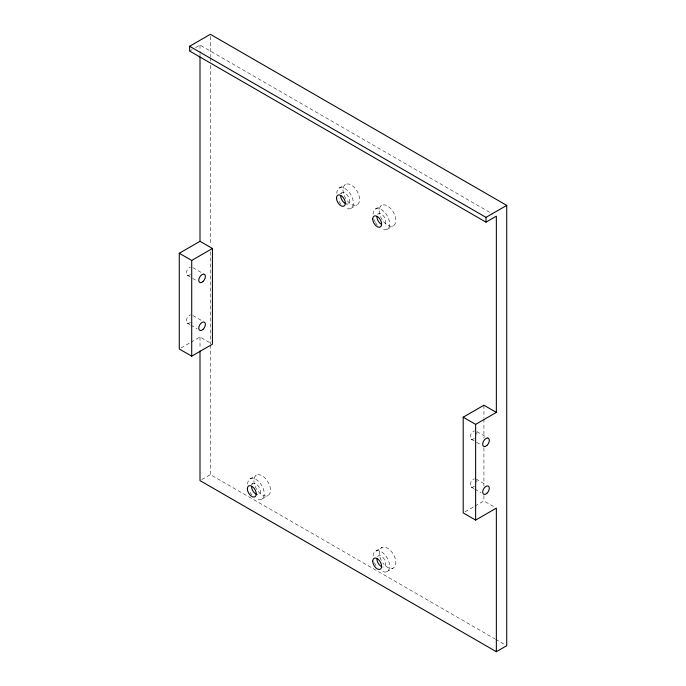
<?xml version="1.0" encoding="UTF-8"?>
<svg xmlns="http://www.w3.org/2000/svg" width="686" height="686" viewBox="0 0 686 686"><rect width="100%" height="100%" fill="white"/><g stroke="black" fill="none" stroke-linecap="round" stroke-linejoin="round"><path stroke-width="0.51" stroke-dasharray="3.43 2.57" d="M189.645 51.047L192.234 49.555M195.681 47.566L200.003 45.07L492.651 214.032M339.21 188.067L345.427 184.483M340.265 193.718L341.92 192.766M346.567 204.634L348.222 203.682M350.932 208.373L357.149 204.788M375.482 209.007L381.699 205.414M181.078 347.939L190.091 342.743M190.991 342.22L200.003 337.015L210.662 343.171M387.204 229.313L393.421 225.72M201.727 479.6L210.362 474.618L494.683 638.769M250.098 478.819L256.315 475.235M251.153 484.479L252.808 483.519M261.82 499.125L268.037 495.541M375.954 550.978L382.171 547.385M465.005 511.867L474.009 506.662M474.918 506.139L483.922 500.943L494.58 507.091M386.724 571.755L392.941 568.162M192.877 267.66L203.536 273.817M476.796 431.58L488.338 438.251M187.295 275.275L191.737 277.839M192.629 278.345L197.071 280.908M471.213 439.194L475.655 441.758M476.547 442.264L480.989 444.828M192.877 315.526L201.753 320.654M475.904 478.931L485.679 484.573M187.295 323.132L189.962 324.667M190.845 325.181L197.071 328.774M471.213 487.051L473.88 488.586M474.772 489.101L480.989 492.694M495.609 639.301L504.87 644.651M483.922 405.22L483.922 417.98M483.922 419.043L483.922 438.191M483.922 447.761L483.922 486.048M483.922 495.618L483.922 500.943M210.362 36.444L210.362 56.801M210.362 57.873L210.362 61.08M210.362 65.367L210.362 245.356M210.362 251.779L210.362 343.918M210.362 344.989L210.362 474.618M200.003 45.07L200.003 52.53M200.003 53.602L200.003 55.729M200.003 337.015L200.003 348.805M341.216 193.418A6.303 3.636 60 0 1 348.608 197.131A6.303 3.636 60 0 1 346.224 203.853M377.48 214.358A6.303 3.636 60 0 1 384.494 217.342A6.303 3.636 60 0 1 383.568 224.905M377.48 556.56A6.303 3.636 60 0 1 384.872 560.273A6.303 3.636 60 0 1 382.496 566.996M252.096 484.179A6.303 3.636 60 0 1 259.111 487.154A6.303 3.636 60 0 1 258.185 494.717M381.253 560.351A11.722 6.766 60 0 1 385.343 547.274A11.722 6.766 60 0 1 395.736 564.072A11.722 6.766 60 0 1 382.865 562.949M373.073 555.84A11.722 6.766 60 0 1 381.75 552.041A11.722 6.766 60 0 1 389.631 566.344A11.722 6.766 60 0 1 381.407 570.975M376.065 565.71A11.722 6.766 60 0 1 373.861 561.165M247.672 484.187A11.722 6.766 60 0 1 255.955 479.403A11.722 6.766 60 0 1 264.247 493.766A11.722 6.766 60 0 1 255.955 498.55M251.813 494.872A11.722 6.766 60 0 1 250.098 492.359M373.047 214.375A11.722 6.766 60 0 1 381.339 209.59A11.722 6.766 60 0 1 389.631 223.945A11.722 6.766 60 0 1 381.339 228.73M377.197 225.059A11.722 6.766 60 0 1 375.482 222.547M374.993 221.647A11.722 6.766 60 0 1 374.162 219.803M336.783 193.435A11.722 6.766 60 0 1 345.075 188.65A11.722 6.766 60 0 1 353.359 203.005A11.722 6.766 60 0 1 345.075 207.789M340.925 204.119A11.722 6.766 60 0 1 337.889 198.863M476.761 432.291A4.691 2.71 -60 0 1 476.761 434.272M474.42 438.337A4.691 2.71 -60 0 1 470.244 437.042A4.691 2.71 -60 0 1 474.42 430.937M476.761 480.149A4.691 2.71 -60 0 1 476.761 482.129M474.42 486.194A4.691 2.71 -60 0 1 470.244 484.908A4.691 2.71 -60 0 1 474.42 478.794M190.502 274.417A4.691 2.71 -60 0 1 186.326 273.122A4.691 2.71 -60 0 1 190.502 267.017M190.502 322.274A4.691 2.71 -60 0 1 186.326 320.988A4.691 2.71 -60 0 1 190.502 314.874M253.889 480.603A11.722 6.766 60 0 0 266.322 496.072A11.722 6.766 60 0 0 266.322 479.488A11.722 6.766 60 0 0 253.889 480.603M379.264 210.782A11.722 6.766 60 0 0 391.706 226.251A11.722 6.766 60 0 0 391.706 209.676A11.722 6.766 60 0 0 379.264 210.782M343 189.842A11.722 6.766 60 0 0 355.434 205.311A11.722 6.766 60 0 0 355.434 188.736A11.722 6.766 60 0 0 343 189.842"/><path stroke-width="1.03" d="M496.355 651.7L496.355 508.12L475.638 520.082L463.204 512.905L463.204 417.182L475.638 424.36L496.355 412.397L496.355 216.167L485.997 222.153L189.645 51.047L189.645 46.262L210.362 34.3L506.722 205.397L506.722 645.715L496.355 651.7L200.003 480.603L200.003 350.949M179.278 253.263L200.003 241.3L212.437 248.478L212.437 344.2L191.711 356.163L179.278 348.985L179.278 253.263L191.711 260.44L212.437 248.478M189.645 46.262L485.997 217.368L506.722 205.397M463.204 417.182L483.922 405.22L496.355 412.397M485.997 217.368L485.997 222.153M475.638 424.36L475.638 520.082M200.003 56.801L200.003 241.3M191.711 260.44L191.711 356.163M345.075 203.365A6.303 3.636 60 0 1 340.616 195.647M381.339 224.305A6.303 3.636 60 0 1 376.88 216.587M381.339 566.507A6.303 3.636 60 0 1 376.88 558.79M257.113 494.615A6.303 3.636 60 0 1 251.505 486.4M336.474 198.04A6.303 3.636 60 0 0 343.154 206.357A6.303 3.636 60 0 0 343.154 197.448A6.303 3.636 60 0 0 336.474 198.04M372.738 218.98A6.303 3.636 60 0 0 379.427 227.298A6.303 3.636 60 0 0 379.427 218.38A6.303 3.636 60 0 0 372.738 218.98M372.738 561.182A6.303 3.636 60 0 0 379.427 569.5A6.303 3.636 60 0 0 379.427 560.591A6.303 3.636 60 0 0 372.738 561.182M247.354 488.792A6.303 3.636 60 0 0 254.043 497.11A6.303 3.636 60 0 0 254.043 488.2A6.303 3.636 60 0 0 247.354 488.792M486.854 445.514A4.691 2.71 -60 0 0 488.338 438.251A4.691 2.71 -60 0 0 482.79 443.165A4.691 2.71 -60 0 0 486.854 445.514M486.854 493.371A4.691 2.71 -60 0 0 488.338 486.108A4.691 2.71 -60 0 0 482.79 491.03A4.691 2.71 -60 0 0 486.854 493.371M202.936 281.594A4.691 2.71 -60 0 0 204.419 274.331A4.691 2.71 -60 0 0 198.871 279.245A4.691 2.71 -60 0 0 202.936 281.594M202.936 329.452A4.691 2.71 -60 0 0 204.419 322.188A4.691 2.71 -60 0 0 198.871 327.111A4.691 2.71 -60 0 0 202.936 329.452"/></g></svg>
